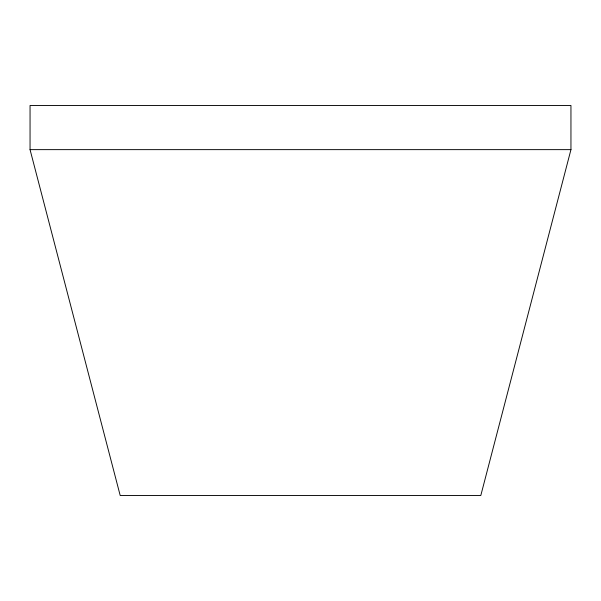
<?xml version="1.0" encoding="UTF-8"?>
<svg xmlns="http://www.w3.org/2000/svg" width="601" height="601" viewBox="0 0 601 601"><rect width="100%" height="100%" fill="white"/><g stroke="black" fill="none" stroke-linecap="round" stroke-linejoin="round"><path stroke-width="0.9" d="M570.95 149.634L480.8 495.517L120.2 495.517L30.05 149.634L30.05 105.483L570.95 105.483L570.95 149.634L30.05 149.634"/></g></svg>
